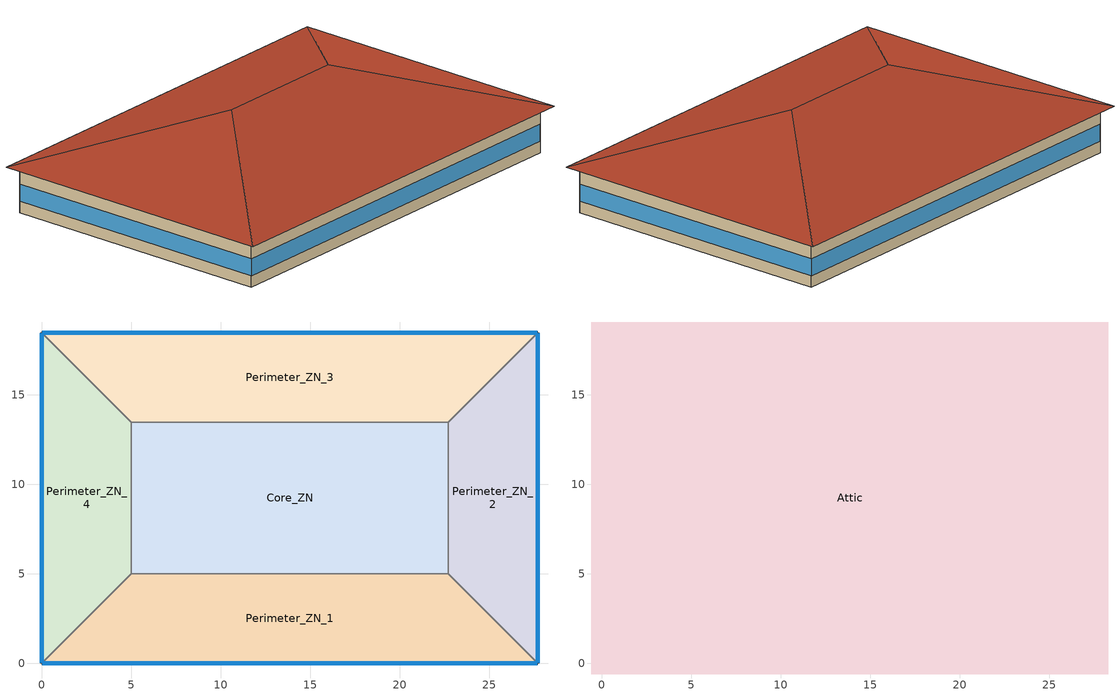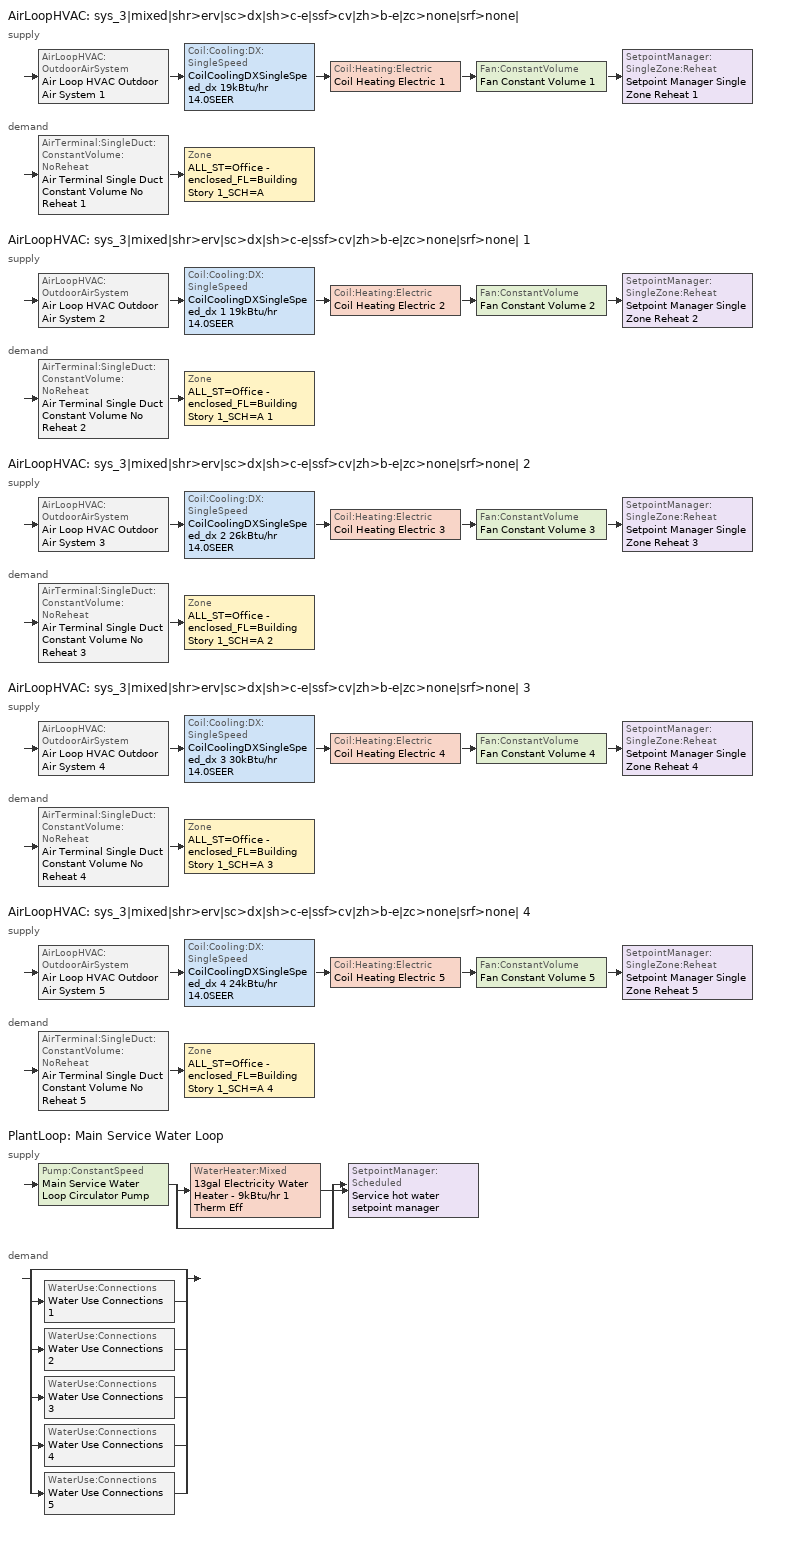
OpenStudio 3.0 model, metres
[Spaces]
Perimeter_ZN_1
 floor ground: 22.69,5 27.69,0 0,0 5,5 z0
 wall outside: 0,0 27.69,0 z0:3.05
 wall to Perimeter_ZN_4: 5,5 0,0 z0:3.05
 wall to Core_ZN: 22.69,5 5,5 z0:3.05
 wall to Perimeter_ZN_2: 27.69,0 22.69,5 z0:3.05
 window (BTAP-Ext-FixedWindow:U=0.220 SHGC=0.600): 0.03,0 27.66,0 z0.76:1.9
Perimeter_ZN_2
 floor ground: 27.69,18.46 27.69,0 22.69,5 22.69,13.46 z0
 wall outside: 27.69,0 27.69,18.46 z0:3.05
 wall to Perimeter_ZN_3: 27.69,18.46 22.69,13.46 z0:3.05
 wall to Core_ZN: 22.69,13.46 22.69,5 z0:3.05
 window (BTAP-Ext-FixedWindow:U=0.220 SHGC=0.600): 27.69,0.03 27.69,18.43 z0.76:1.9
Perimeter_ZN_3
 floor ground: 27.69,18.46 22.69,13.46 5,13.46 0,18.46 z0
 wall outside: 27.69,18.46 0,18.46 z0:3.05
 wall to Core_ZN: 5,13.46 22.69,13.46 z0:3.05
 wall to Perimeter_ZN_4: 0,18.46 5,13.46 z0:3.05
 window (BTAP-Ext-FixedWindow:U=0.220 SHGC=0.600): 27.66,18.46 0.03,18.46 z0.76:1.9
Perimeter_ZN_4
 floor ground: 0,18.46 5,13.46 5,5 0,0 z0
 wall outside: 0,18.46 0,0 z0:3.05
 wall to Core_ZN: 5,5 5,13.46 z0:3.05
 window (BTAP-Ext-FixedWindow:U=0.220 SHGC=0.600): 0,18.43 0,0.03 z0.76:1.9
Core_ZN
 floor ground: 22.69,13.46 22.69,5 5,5 5,13.46 z0
Attic
 floor outside: 28.29,19.06 27.69,18.46 0,18.46 -0.6,19.06 z3.05; -0.6,19.06 0,18.46 0,0 -0.6,-0.6 z3.05; 28.29,19.06 28.29,-0.6 27.69,0 27.69,18.46 z3.05; 27.69,0 28.29,-0.6 -0.6,-0.6 0,0 z3.05
 floor to Perimeter_ZN_4: 0,18.46 5,13.46 5,5 0,0 z3.05
 floor to Perimeter_ZN_1: 22.69,5 27.69,0 0,0 5,5 z3.05
 floor to Perimeter_ZN_2: 27.69,18.46 27.69,0 22.69,5 22.69,13.46 z3.05
 floor to Core_ZN: 22.69,13.46 22.69,5 5,5 5,13.46 z3.05
 floor to Perimeter_ZN_3: 27.69,18.46 22.69,13.46 5,13.46 0,18.46 z3.05
 roof outside: 18.46,9.23,6.33 28.29,-0.6,3.05 28.29,19.06,3.05; 18.46,9.23,6.33 28.29,19.06,3.05 -0.6,19.06,3.05 9.23,9.23,6.33; 9.23,9.23,6.33 -0.6,-0.6,3.05 28.29,-0.6,3.05 18.46,9.23,6.33; 9.23,9.23,6.33 -0.6,19.06,3.05 -0.6,-0.6,3.05
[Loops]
AirLoopHVAC 'sys_3|mixed|shr>erv|sc>dx|sh>c-e|ssf>cv|zh>b-e|zc>none|srf>none|'
 supply: AirLoopHVAC:OutdoorAirSystem 'Air Loop HVAC Outdoor Air System 1' > Coil:Cooling:DX:SingleSpeed 'CoilCoolingDXSingleSpeed_dx 19kBtu/hr 14.0SEER' > Coil:Heating:Electric 'Coil Heating Electric 1' > Fan:ConstantVolume 'Fan Constant Volume 1' > SetpointManager:SingleZone:Reheat 'Setpoint Manager Single Zone Reheat 1'
 demand: AirTerminal:SingleDuct:ConstantVolume:NoReheat 'Air Terminal Single Duct Constant Volume No Reheat 1' > Zone 'ALL_ST=Office - enclosed_FL=Building Story 1_SCH=A'
AirLoopHVAC 'sys_3|mixed|shr>erv|sc>dx|sh>c-e|ssf>cv|zh>b-e|zc>none|srf>none| 1'
 supply: AirLoopHVAC:OutdoorAirSystem 'Air Loop HVAC Outdoor Air System 2' > Coil:Cooling:DX:SingleSpeed 'CoilCoolingDXSingleSpeed_dx 1 19kBtu/hr 14.0SEER' > Coil:Heating:Electric 'Coil Heating Electric 2' > Fan:ConstantVolume 'Fan Constant Volume 2' > SetpointManager:SingleZone:Reheat 'Setpoint Manager Single Zone Reheat 2'
 demand: AirTerminal:SingleDuct:ConstantVolume:NoReheat 'Air Terminal Single Duct Constant Volume No Reheat 2' > Zone 'ALL_ST=Office - enclosed_FL=Building Story 1_SCH=A 1'
AirLoopHVAC 'sys_3|mixed|shr>erv|sc>dx|sh>c-e|ssf>cv|zh>b-e|zc>none|srf>none| 2'
 supply: AirLoopHVAC:OutdoorAirSystem 'Air Loop HVAC Outdoor Air System 3' > Coil:Cooling:DX:SingleSpeed 'CoilCoolingDXSingleSpeed_dx 2 26kBtu/hr 14.0SEER' > Coil:Heating:Electric 'Coil Heating Electric 3' > Fan:ConstantVolume 'Fan Constant Volume 3' > SetpointManager:SingleZone:Reheat 'Setpoint Manager Single Zone Reheat 3'
 demand: AirTerminal:SingleDuct:ConstantVolume:NoReheat 'Air Terminal Single Duct Constant Volume No Reheat 3' > Zone 'ALL_ST=Office - enclosed_FL=Building Story 1_SCH=A 2'
AirLoopHVAC 'sys_3|mixed|shr>erv|sc>dx|sh>c-e|ssf>cv|zh>b-e|zc>none|srf>none| 3'
 supply: AirLoopHVAC:OutdoorAirSystem 'Air Loop HVAC Outdoor Air System 4' > Coil:Cooling:DX:SingleSpeed 'CoilCoolingDXSingleSpeed_dx 3 30kBtu/hr 14.0SEER' > Coil:Heating:Electric 'Coil Heating Electric 4' > Fan:ConstantVolume 'Fan Constant Volume 4' > SetpointManager:SingleZone:Reheat 'Setpoint Manager Single Zone Reheat 4'
 demand: AirTerminal:SingleDuct:ConstantVolume:NoReheat 'Air Terminal Single Duct Constant Volume No Reheat 4' > Zone 'ALL_ST=Office - enclosed_FL=Building Story 1_SCH=A 3'
AirLoopHVAC 'sys_3|mixed|shr>erv|sc>dx|sh>c-e|ssf>cv|zh>b-e|zc>none|srf>none| 4'
 supply: AirLoopHVAC:OutdoorAirSystem 'Air Loop HVAC Outdoor Air System 5' > Coil:Cooling:DX:SingleSpeed 'CoilCoolingDXSingleSpeed_dx 4 24kBtu/hr 14.0SEER' > Coil:Heating:Electric 'Coil Heating Electric 5' > Fan:ConstantVolume 'Fan Constant Volume 5' > SetpointManager:SingleZone:Reheat 'Setpoint Manager Single Zone Reheat 5'
 demand: AirTerminal:SingleDuct:ConstantVolume:NoReheat 'Air Terminal Single Duct Constant Volume No Reheat 5' > Zone 'ALL_ST=Office - enclosed_FL=Building Story 1_SCH=A 4'
PlantLoop 'Main Service Water Loop'
 supply: Pump:ConstantSpeed 'Main Service Water Loop Circulator Pump' > split
  | WaterHeater:Mixed '13gal Electricity Water Heater - 9kBtu/hr 1 Therm Eff'
  | bypass
  join > SetpointManager:Scheduled 'Service hot water setpoint manager'
 demand: split
  | bypass
  | WaterUse:Connections 'Water Use Connections 1'
  | WaterUse:Connections 'Water Use Connections 2'
  | WaterUse:Connections 'Water Use Connections 3'
  | WaterUse:Connections 'Water Use Connections 4'
  | WaterUse:Connections 'Water Use Connections 5'
[Site]
Montreal-Trudeau Intl AP_QC_CAN: Latitude {deg}=45.471; Longitude {deg}=-73.741; Time Zone {hr}=-5; Elevation {m}=36; Terrain=City
[Building]
SmallOffice: North Axis {deg}=0; Default Construction Set=BTAP-Mass at hdd = 4400.0; Standards Number of Stories=1; Standards Number of Above Ground Stories=1; Standards Template=NECB2011; Standards Building Type=SmallOffice
[Site:WaterMainsTemperature]
Calculation Method=Correlation; Annual Average Outdoor Air Temperature {C}=7.6; Maximum Difference In Monthly Average Outdoor Air Temperatures {deltaC}=31.3
[Site:GroundTemperature:BuildingSurface]
19.527, 19.502, 19.536, 19.598, 20.002, 21.64, 22.225, 22.375, 21.449, 20.121, 19.802, 19.633
[SizingPeriod:DesignDay] Barometric Pressure {Pa}=100893; Sky Clearness=0; Rain Indicator=0; Snow Indicator=0; Day of Month=21; Daylight Saving Time Indicator=0; Humidity Indicating Type=Wetbulb; Dry-Bulb Temperature Range Modifier Type=DefaultMultipliers
Name | Maximum Dry-Bulb Temperature {C} | Daily Dry-Bulb Temperature Range {deltaC} | Humidity Indicating Conditions at Maximum Dry-Bulb | Wind Speed {m/s} | Wind Direction {deg} | Month | Day Type | Solar Model Indicator | ASHRAE Taub | ASHRAE Taud
Montreal-Trudeau Intl AP Ann Clg .4% Condns DB=>MWB | 30 | 8.9 | 22.1 | 5.3 | 220 | 7 | SummerDesignDay | ASHRAETau | 0.431 | 2.246
Montreal-Trudeau Intl AP Ann Htg 99.6% Condns DB | -23.1 | 0 | -23.1 | 4.2 | 250 | 1 | WinterDesignDay | ASHRAEClearSky
[Material:NoMass] Roughness=Smooth; Thermal Absorptance=0.9; Solar Absorptance=0.7
Name | Thermal Resistance {m2-K/W} | Visible Absorptance
Typical Carpet Pad; Typical Carpet Pad 1 | 0.21648 | 0.8
Typical Insulation 1 | 5.20402 | 0.7
Typical Insulation 2 | 3.77764 | 0.7
Typical Insulation 3 | 5.46446 | 0.7
Typical Carpet Pad 2 | 1.25503 | 0.8
Typical Carpet Pad 3; Typical Carpet Pad 4 | 3.45515 | 0.8
Typical Insulation 4 | 0.454528 | 0.7
Typical Insulation 5 | 0.454545 | 0.7
[Material]
Name | Roughness | Thickness {m} | Conductivity {W/m-K} | Density {kg/m3} | Specific Heat {J/kg-K} | Thermal Absorptance | Solar Absorptance | Visible Absorptance
G05 25mm wood | MediumSmooth | 0.0254 | 0.15 | 608 | 1630 | 0.9 | 0.5 | 0.5
100mm Normalweight concrete floor 1 | MediumSmooth | 0.1016 | 2.31 | 2322 | 832
G01 13mm gypsum board 1 | Smooth | 0.0127 | 0.16 | 800 | 1090 | 0.9 | 0.7 | 0.5
4 in. Normalweight Concrete Floor 1 | MediumRough | 0.1016 | 2.31 | 2322 | 832 | 0.9 | 0.7 | 0.7
1IN Stucco 1 | Smooth | 0.0253 | 0.6918 | 1858 | 837 | 0.9 | 0.7 | 0.92
8IN CONCRETE HW RefBldg 1 | Rough | 0.2032 | 1.311 | 2240 | 836.8 | 0.9 | 0.7 | 0.7
1/2IN Gypsum 1 | Smooth | 0.0127 | 0.16 | 784.9 | 830 | 0.9 | 0.4 | 0.4
Metal Roof Surface 1; F08 Metal surface 1 | Smooth | 0.0008 | 45.28 | 7824 | 500 | 0.9 | 0.7 | 0.7
6 in. Normalweight Concrete Floor 1; 6 in. Normalweight Concrete Floor 2; 6 in. Normalweight Concrete Floor 3 | MediumRough | 0.1524 | 2.31 | 2322 | 832 | 0.9 | 0.7 | 0.7
[Construction]
BTAP-Int-Partition; BTAP-Int-Door: G05 25mm wood
BTAP-Int-Floor: 100mm Normalweight concrete floor 1, Typical Carpet Pad
BTAP-Int-Wall: G01 13mm gypsum board 1, G01 13mm gypsum board 1
BTAP-Int-Ceiling: Typical Carpet Pad, 100mm Normalweight concrete floor 1
BTAP-Int-Window: SimpleGlazing
BTAP-Ext-Floor-Mass:U-0.183: Typical Insulation 1, 4 in. Normalweight Concrete Floor 1, Typical Carpet Pad 1
BTAP-Ext-Wall-Mass:U-0.247: 1IN Stucco 1, 8IN CONCRETE HW RefBldg 1, Typical Insulation 2, 1/2IN Gypsum 1
BTAP-Ext-Roof-Metal:U-0.183: Metal Roof Surface 1, Typical Insulation 3
BTAP-Grnd-Floor-Mass:U-0.757: 6 in. Normalweight Concrete Floor 1, Typical Carpet Pad 2
BTAP-Grnd-Wall-Mass:U-0.284: 6 in. Normalweight Concrete Floor 2, Typical Carpet Pad 3
BTAP-Grnd-Roof-Mass:U-0.284: 6 in. Normalweight Concrete Floor 3, Typical Carpet Pad 4
BTAP-Ext-FixedWindow:U=0.220 SHGC=0.600; BTAP-Ext-GlassDoors:U=0.220 SHGC=0.600; BTAP-Ext-Skylights:U=0.220 SHGC=0.600; BTAP-Ext-DaylightDomes:U=0.220 SHGC=0.600; BTAP-Ext-DaylightDiffuser:U=0.220 SHGC=0.600: SimpleGlazing:U=0.220 SHGC=0.600
BTAP-Ext-Door:U-2.2: F08 Metal surface 1, Typical Insulation 4
BTAP-Ext-OverHeadDoor:U-2.2: Typical Insulation 5
[DefaultConstructionSet]
BTAP-Mass at hdd = 4400.0: Default Exterior Surface Constructions=BTAP-Mass at hdd = 4400.0; Default Interior Surface Constructions=Default Surface Constructions 2; Default Ground Contact Surface Constructions=BTAP-Mass at hdd = 4400.0 1; Default Exterior SubSurface Constructions=BTAP-Mass at hdd = 4400.0; Default Interior SubSurface Constructions=Default Sub Surface Constructions 2; Interior Partition Construction=BTAP-Int-Partition
[DefaultSurfaceConstructions]
Name | Floor Construction | Wall Construction | Roof Ceiling Construction
Default Surface Constructions 2 | BTAP-Int-Floor | BTAP-Int-Wall | BTAP-Int-Ceiling
BTAP-Mass at hdd = 4400.0 | BTAP-Ext-Floor-Mass:U-0.183 | BTAP-Ext-Wall-Mass:U-0.247 | BTAP-Ext-Roof-Metal:U-0.183
BTAP-Mass at hdd = 4400.0 1 | BTAP-Grnd-Floor-Mass:U-0.757 | BTAP-Grnd-Wall-Mass:U-0.284 | BTAP-Grnd-Roof-Mass:U-0.284
[DefaultSubSurfaceConstructions]
Name | Fixed Window Construction | Operable Window Construction | Door Construction | Glass Door Construction | Overhead Door Construction | Skylight Construction | Tubular Daylight Dome Construction | Tubular Daylight Diffuser Construction
Default Sub Surface Constructions 2 | BTAP-Int-Window | BTAP-Int-Window | BTAP-Int-Door
BTAP-Mass at hdd = 4400.0 | BTAP-Ext-FixedWindow:U=0.220 SHGC=0.600 | BTAP-Ext-FixedWindow:U=0.220 SHGC=0.600 | BTAP-Ext-Door:U-2.2 | BTAP-Ext-GlassDoors:U=0.220 SHGC=0.600 | BTAP-Ext-OverHeadDoor:U-2.2 | BTAP-Ext-Skylights:U=0.220 SHGC=0.600 | BTAP-Ext-DaylightDomes:U=0.220 SHGC=0.600 | BTAP-Ext-DaylightDiffuser:U=0.220 SHGC=0.600
[WindowMaterial:SimpleGlazingSystem] U-Factor {W/m2-K}=2.2; Solar Heat Gain Coefficient=0.6; Visible Transmittance=0.21
SimpleGlazing; SimpleGlazing:U=0.220 SHGC=0.600
[Space]
Name | Space Type | Building Story | Thermal Zone | Part of Total Floor Area
Perimeter_ZN_1 | Space Function Office - enclosed | Building Story 1 | ALL_ST=Office - enclosed_FL=Building Story 1_SCH=A 4 | Yes
Attic | Space Function - undefined - | Building Story 2 | ALL_ST=- undefined -_FL=Building Story 2_SCH=A | No
Perimeter_ZN_2 | Space Function Office - enclosed | Building Story 1 | ALL_ST=Office - enclosed_FL=Building Story 1_SCH=A 2 | Yes
Perimeter_ZN_3 | Space Function Office - enclosed | Building Story 1 | ALL_ST=Office - enclosed_FL=Building Story 1_SCH=A | Yes
Perimeter_ZN_4 | Space Function Office - enclosed | Building Story 1 | ALL_ST=Office - enclosed_FL=Building Story 1_SCH=A 3 | Yes
Core_ZN | Space Function Office - enclosed | Building Story 1 | ALL_ST=Office - enclosed_FL=Building Story 1_SCH=A 1 | Yes
[BuildingStory]
Name | Nominal Z Coordinate {m}
Building Story 1 | 0
Building Story 2 | 3.05
[SpaceType] Standards Building Type=Space Function
Name | Default Schedule Set | Design Specification Outdoor Air Object | Standards Space Type
Space Function - undefined - | Space Function - undefined - Schedule Set | Space Function - undefined - Ventilation | - undefined -
Space Function Office - enclosed | Space Function Office - enclosed Schedule Set | Space Function Office - enclosed Ventilation | Office - enclosed
[DesignSpecification:OutdoorAir]
Name | Outdoor Air Flow per Person {m3/s-person} | Outdoor Air Flow per Floor Area {m3/s-m2} | Outdoor Air Flow Air Changes per Hour {1/hr} | Outdoor Air Method
Space Function - undefined - Ventilation | 0 | 0 | 0
Space Function Office - enclosed Ventilation | 0.00253735 | 0.0003048 |  | Sum
[DefaultScheduleSet] Infiltration Schedule=Always On
Name | Number of People Schedule | People Activity Level Schedule | Lighting Schedule | Electric Equipment Schedule
Space Function - undefined - Schedule Set
Space Function Office - enclosed Schedule Set | NECB-A-Occupancy | NECB-Activity | NECB-A-Lighting | NECB-A-Electric-Equipment
[ThermostatSetpoint:DualSetpoint]
Name | Heating Setpoint Temperature Schedule | Cooling Setpoint Temperature Schedule
Space Function Office - enclosed Thermostat 11; Space Function Office - enclosed Thermostat 12; Space Function Office - enclosed Thermostat 13; Space Function Office - enclosed Thermostat 14; Space Function Office - enclosed Thermostat 15 | NECB-A-Thermostat Setpoint-Heating | NECB-A-Thermostat Setpoint-Cooling
Space Function - undefined - Thermostat 3
[People:Definition]
Space Function Office - enclosed People Definition: Number of People Calculation Method=People/Area; People per Space Floor Area {person/m2}=0.0500522; Fraction Radiant=0.3
[People]
Space Function Office - enclosed People: People Definition=Space Function Office - enclosed People Definition; Space or SpaceType=Space Function Office - enclosed; Work Efficiency Schedule=Work Efficiency Schedule; Clothing Insulation Schedule=Clothing Schedule; Air Velocity Schedule=Air Velocity Schedule; Multiplier=1
[Lights:Definition]
Space Function Office - enclosed Lights Definition: Design Level Calculation Method=Watts/Area; Watts per Space Floor Area {W/m2}=11.8999; Fraction Radiant=0.5; Fraction Visible=0.2
[Lights]
Space Function Office - enclosed Lights: Lights Definition=Space Function Office - enclosed Lights Definition; Space or SpaceType=Space Function Office - enclosed; Fraction Replaceable=1
[ElectricEquipment:Definition]
Space Function Office - enclosed Elec Equip Definition: Design Level Calculation Method=Watts/Area; Watts per Space Floor Area {W/m2}=7.49994; Fraction Radiant=0.5
[ElectricEquipment]
Space Function Office - enclosed Elec Equip: Electric Equipment Definition=Space Function Office - enclosed Elec Equip Definition; Space or SpaceType=Space Function Office - enclosed
[SpaceInfiltration:DesignFlowRate] Schedule=Always On Discrete; Design Flow Rate Calculation Method=Flow/ExteriorArea; Constant Term Coefficient=0; Temperature Term Coefficient=0; Velocity Term Coefficient=0.224; Velocity Squared Term Coefficient=0
Name | Space or SpaceType | Flow per Exterior Surface Area {m3/s-m2}
Attic Infiltration | Attic | 0.000228332
Perimeter_ZN_1 Infiltration | Perimeter_ZN_1 | 0.00025
Perimeter_ZN_2 Infiltration | Perimeter_ZN_2 | 0.00025
Perimeter_ZN_3 Infiltration | Perimeter_ZN_3 | 0.00025
Perimeter_ZN_4 Infiltration | Perimeter_ZN_4 | 0.00025
[ThermalZone] Use Ideal Air Loads=No
Name | Thermostat
ALL_ST=Office - enclosed_FL=Building Story 1_SCH=A | Space Function Office - enclosed Thermostat 11
ALL_ST=Office - enclosed_FL=Building Story 1_SCH=A 1 | Space Function Office - enclosed Thermostat 12
ALL_ST=Office - enclosed_FL=Building Story 1_SCH=A 2 | Space Function Office - enclosed Thermostat 13
ALL_ST=Office - enclosed_FL=Building Story 1_SCH=A 3 | Space Function Office - enclosed Thermostat 14
ALL_ST=Office - enclosed_FL=Building Story 1_SCH=A 4 | Space Function Office - enclosed Thermostat 15
ALL_ST=- undefined -_FL=Building Story 2_SCH=A | Space Function - undefined - Thermostat 3
[Sizing:Zone] Zone Cooling Design Supply Air Temperature Input Method=SupplyAirTemperature; Zone Cooling Design Supply Air Temperature Difference {deltaC}=11.11; Zone Heating Design Supply Air Temperature Input Method=SupplyAirTemperature; Zone Heating Design Supply Air Temperature Difference {deltaC}=11.11; Zone Cooling Design Supply Air Humidity Ratio {kg-H2O/kg-air}=0.0085; Zone Heating Design Supply Air Humidity Ratio {kg-H2O/kg-air}=0.008; Cooling Design Air Flow Method=DesignDay; Heating Design Air Flow Method=DesignDay; Account for Dedicated Outdoor Air System=No; Dedicated Outdoor Air System Control Strategy=NeutralSupplyAir; Dedicated Outdoor Air Low Setpoint Temperature for Design {C}=autosize; Dedicated Outdoor Air High Setpoint Temperature for Design {C}=autosize
Name | Zone Cooling Design Supply Air Temperature {C} | Zone Heating Design Supply Air Temperature {C} | Zone Heating Sizing Factor | Zone Cooling Sizing Factor
ALL_ST=Office - enclosed_FL=Building Story 1_SCH=A; ALL_ST=Office - enclosed_FL=Building Story 1_SCH=A 1; ALL_ST=Office - enclosed_FL=Building Story 1_SCH=A 2; ALL_ST=Office - enclosed_FL=Building Story 1_SCH=A 3; ALL_ST=Office - enclosed_FL=Building Story 1_SCH=A 4 | 13 | 43 | 1.3 | 1.1
ALL_ST=- undefined -_FL=Building Story 2_SCH=A | 14 | 40
[Zone equipment]
ALL_ST=Office - enclosed_FL=Building Story 1_SCH=A: Air Terminal Single Duct Constant Volume No Reheat 1, Zone HVAC Baseboard Convective Electric 1
ALL_ST=Office - enclosed_FL=Building Story 1_SCH=A 1: Air Terminal Single Duct Constant Volume No Reheat 2, Zone HVAC Baseboard Convective Electric 2
ALL_ST=Office - enclosed_FL=Building Story 1_SCH=A 2: Air Terminal Single Duct Constant Volume No Reheat 3, Zone HVAC Baseboard Convective Electric 3
ALL_ST=Office - enclosed_FL=Building Story 1_SCH=A 3: Air Terminal Single Duct Constant Volume No Reheat 4, Zone HVAC Baseboard Convective Electric 4
ALL_ST=Office - enclosed_FL=Building Story 1_SCH=A 4: Air Terminal Single Duct Constant Volume No Reheat 5, Zone HVAC Baseboard Convective Electric 5
[AirLoopHVAC] Design Supply Air Flow Rate {m3/s}=AutoSize
Name | Availability Schedule
sys_3|mixed|shr>erv|sc>dx|sh>c-e|ssf>cv|zh>b-e|zc>none|srf>none| | sys_3|mixed|shr>none|sc>dx|sh>c-e|ssf>cv|zh>b-e|zc>none|srf>none| Occ Sch
sys_3|mixed|shr>erv|sc>dx|sh>c-e|ssf>cv|zh>b-e|zc>none|srf>none| 1 | sys_3|mixed|shr>none|sc>dx|sh>c-e|ssf>cv|zh>b-e|zc>none|srf>none| 1 Occ Sch
sys_3|mixed|shr>erv|sc>dx|sh>c-e|ssf>cv|zh>b-e|zc>none|srf>none| 2 | sys_3|mixed|shr>none|sc>dx|sh>c-e|ssf>cv|zh>b-e|zc>none|srf>none| 2 Occ Sch
sys_3|mixed|shr>erv|sc>dx|sh>c-e|ssf>cv|zh>b-e|zc>none|srf>none| 3 | sys_3|mixed|shr>none|sc>dx|sh>c-e|ssf>cv|zh>b-e|zc>none|srf>none| 3 Occ Sch
sys_3|mixed|shr>erv|sc>dx|sh>c-e|ssf>cv|zh>b-e|zc>none|srf>none| 4 | sys_3|mixed|shr>none|sc>dx|sh>c-e|ssf>cv|zh>b-e|zc>none|srf>none| 4 Occ Sch
[Sizing:System] Type of Load to Size On=Sensible; Design Outdoor Air Flow Rate {m3/s}=Autosize; Central Heating Maximum System Air Flow Ratio=1; Preheat Design Temperature {C}=7; Preheat Design Humidity Ratio {kg-H2O/kg-Air}=0.008; Precool Design Temperature {C}=13; Precool Design Humidity Ratio {kg-H2O/kg-Air}=0.008; Central Cooling Design Supply Air Temperature {C}=13; Central Heating Design Supply Air Temperature {C}=43; Sizing Option=NonCoincident; 100% Outdoor Air in Cooling=No; 100% Outdoor Air in Heating=No; Central Cooling Design Supply Air Humidity Ratio {kg-H2O/kg-Air}=0.0085; Central Heating Design Supply Air Humidity Ratio {kg-H2O/kg-Air}=0.008; Cooling Design Air Flow Method=DesignDay; Cooling Design Air Flow Rate {m3/s}=0; Heating Design Air Flow Method=DesignDay; Heating Design Air Flow Rate {m3/s}=0; System Outdoor Air Method=ZoneSum; Zone Maximum Outdoor Air Fraction=1; Cooling Supply Air Flow Rate Per Floor Area {m3/s-m2}=0.00996765; Cooling Fraction of Autosized Cooling Supply Air Flow Rate=1; Cooling Supply Air Flow Rate Per Unit Cooling Capacity {m3/s-W}=3.94755e-05; Heating Supply Air Flow Rate Per Floor Area {m3/s-m2}=0.00996765; Heating Fraction of Autosized Heating Supply Air Flow Rate=1; Heating Fraction of Autosized Cooling Supply Air Flow Rate=1; Heating Supply Air Flow Rate Per Unit Heating Capacity {m3/s-W}=3.15882e-05; Cooling Design Capacity Method=CoolingDesignCapacity; Cooling Design Capacity {W}=autosize; Cooling Design Capacity Per Floor Area {W/m2}=234.7; Fraction of Autosized Cooling Design Capacity=1; Heating Design Capacity Method=HeatingDesignCapacity; Heating Design Capacity {W}=autosize; Heating Design Capacity Per Floor Area {W/m2}=157; Fraction of Autosized Heating Design Capacity=1; Central Cooling Capacity Control Method=OnOff
sys_3|mixed|shr>erv|sc>dx|sh>c-e|ssf>cv|zh>b-e|zc>none|srf>none|; sys_3|mixed|shr>erv|sc>dx|sh>c-e|ssf>cv|zh>b-e|zc>none|srf>none| 1; sys_3|mixed|shr>erv|sc>dx|sh>c-e|ssf>cv|zh>b-e|zc>none|srf>none| 2; sys_3|mixed|shr>erv|sc>dx|sh>c-e|ssf>cv|zh>b-e|zc>none|srf>none| 3; sys_3|mixed|shr>erv|sc>dx|sh>c-e|ssf>cv|zh>b-e|zc>none|srf>none| 4
[Fan:ConstantVolume] Availability Schedule=Always On Discrete; Fan Total Efficiency=0.39975; Pressure Rise {Pa}=640; Maximum Flow Rate {m3/s}=AutoSize; Motor Efficiency=0.615
Fan Constant Volume 1; Fan Constant Volume 2; Fan Constant Volume 3; Fan Constant Volume 4; Fan Constant Volume 5
[Coil:Heating:Electric] Availability Schedule=Always On Discrete
Coil Heating Electric 1; Coil Heating Electric 2; Coil Heating Electric 3; Coil Heating Electric 4; Coil Heating Electric 5
[Coil:Cooling:DX:SingleSpeed] Availability Schedule=Always On Discrete; Rated Total Cooling Capacity {W}=autosize; Rated Sensible Heat Ratio=autosize; Rated COP {W/W}=4.11713; Rated Air Flow Rate {m3/s}=autosize; Rated Evaporator Fan Power Per Volume Flow Rate {W/(m3/s)}=773.3; Total Cooling Capacity Function of Temperature Curve=DXCOOL-NECB2011-REF-CAPFT; Total Cooling Capacity Function of Flow Fraction Curve=DXCOOL-NECB2011-REF-CAPFFLOW; Energy Input Ratio Function of Temperature Curve=DXCOOL-NECB2011-REF-COOLEIRFT; Energy Input Ratio Function of Flow Fraction Curve=DXCOOL-NECB2011-REF-COOLEIRFFLOW; Part Load Fraction Correlation Curve=DXCOOL-NECB2011-REF-COOLPLFFPLR; Minimum Outdoor Dry-Bulb Temperature for Compressor Operation {C}=-25; Condenser Type=AirCooled; Evaporative Condenser Effectiveness=0; Evaporative Condenser Air Flow Rate {m3/s}=Autosize; Evaporative Condenser Pump Rated Power Consumption {W}=Autosize; Crankcase Heater Capacity {W}=0; Maximum Outdoor Dry-Bulb Temperature for Crankcase Heater Operation {C}=0; Basin Heater Capacity {W/K}=0; Basin Heater Setpoint Temperature {C}=10
CoilCoolingDXSingleSpeed_dx 19kBtu/hr 14.0SEER; CoilCoolingDXSingleSpeed_dx 1 19kBtu/hr 14.0SEER; CoilCoolingDXSingleSpeed_dx 2 26kBtu/hr 14.0SEER; CoilCoolingDXSingleSpeed_dx 3 30kBtu/hr 14.0SEER; CoilCoolingDXSingleSpeed_dx 4 24kBtu/hr 14.0SEER
[Controller:OutdoorAir] Minimum Outdoor Air Flow Rate {m3/s}=autosize; Maximum Outdoor Air Flow Rate {m3/s}=Autosize; Economizer Control Type=NoEconomizer; Economizer Control Action Type=ModulateFlow; Economizer Maximum Limit Dry-Bulb Temperature {C}=28; Economizer Maximum Limit Enthalpy {J/kg}=64000; Economizer Minimum Limit Dry-Bulb Temperature {C}=-100; Lockout Type=NoLockout; Minimum Limit Type=FixedMinimum; High Humidity Control=No; Heat Recovery Bypass Control Type=BypassWhenOAFlowGreaterThanMinimum
Name | Minimum Outdoor Air Schedule | Controller Mechanical Ventilation
Controller Outdoor Air 1 | sys_3|mixed|shr>none|sc>dx|sh>c-e|ssf>cv|zh>b-e|zc>none|srf>none| Occ Sch | Controller Mechanical Ventilation 1
Controller Outdoor Air 2 | sys_3|mixed|shr>none|sc>dx|sh>c-e|ssf>cv|zh>b-e|zc>none|srf>none| 1 Occ Sch | Controller Mechanical Ventilation 2
Controller Outdoor Air 3 | sys_3|mixed|shr>none|sc>dx|sh>c-e|ssf>cv|zh>b-e|zc>none|srf>none| 2 Occ Sch | Controller Mechanical Ventilation 3
Controller Outdoor Air 4 | sys_3|mixed|shr>none|sc>dx|sh>c-e|ssf>cv|zh>b-e|zc>none|srf>none| 3 Occ Sch | Controller Mechanical Ventilation 4
Controller Outdoor Air 5 | sys_3|mixed|shr>none|sc>dx|sh>c-e|ssf>cv|zh>b-e|zc>none|srf>none| 4 Occ Sch | Controller Mechanical Ventilation 5
[Controller:MechanicalVentilation] Availability Schedule=Always On Discrete; System Outdoor Air Method=ZoneSum
Controller Mechanical Ventilation 1; Controller Mechanical Ventilation 2; Controller Mechanical Ventilation 3; Controller Mechanical Ventilation 4; Controller Mechanical Ventilation 5
[AirLoopHVAC:OutdoorAirSystem]
Name | Controller
Air Loop HVAC Outdoor Air System 1 | Controller Outdoor Air 1
Air Loop HVAC Outdoor Air System 2 | Controller Outdoor Air 2
Air Loop HVAC Outdoor Air System 3 | Controller Outdoor Air 3
Air Loop HVAC Outdoor Air System 4 | Controller Outdoor Air 4
Air Loop HVAC Outdoor Air System 5 | Controller Outdoor Air 5
[SetpointManager:SingleZone:Reheat] Minimum Supply Air Temperature {C}=13; Maximum Supply Air Temperature {C}=43
Name | Control Zone
Setpoint Manager Single Zone Reheat 1 | ALL_ST=Office - enclosed_FL=Building Story 1_SCH=A
Setpoint Manager Single Zone Reheat 2 | ALL_ST=Office - enclosed_FL=Building Story 1_SCH=A 1
Setpoint Manager Single Zone Reheat 3 | ALL_ST=Office - enclosed_FL=Building Story 1_SCH=A 2
Setpoint Manager Single Zone Reheat 4 | ALL_ST=Office - enclosed_FL=Building Story 1_SCH=A 3
Setpoint Manager Single Zone Reheat 5 | ALL_ST=Office - enclosed_FL=Building Story 1_SCH=A 4
[AirTerminal:SingleDuct:ConstantVolume:NoReheat] Availability Schedule=Always On Discrete; Maximum Air Flow Rate {m3/s}=AutoSize
Air Terminal Single Duct Constant Volume No Reheat 1; Air Terminal Single Duct Constant Volume No Reheat 2; Air Terminal Single Duct Constant Volume No Reheat 3; Air Terminal Single Duct Constant Volume No Reheat 4; Air Terminal Single Duct Constant Volume No Reheat 5
[ZoneHVAC:Baseboard:Convective:Electric] Availability Schedule=Always On Discrete; Nominal Capacity {W}=autosize; Efficiency=1
Zone HVAC Baseboard Convective Electric 1; Zone HVAC Baseboard Convective Electric 2; Zone HVAC Baseboard Convective Electric 3; Zone HVAC Baseboard Convective Electric 4; Zone HVAC Baseboard Convective Electric 5
[PlantLoop]
Main Service Water Loop: Glycol Concentration=0; Maximum Loop Temperature {C}=60; Minimum Loop Temperature {C}=10; Plant Loop Volume {m3}=Autocalculate; Load Distribution Scheme=Optimal
[Sizing:Plant]
Main Service Water Loop: Loop Type=Heating; Design Loop Exit Temperature {C}=60; Loop Design Temperature Difference {deltaC}=5; Sizing Option=NonCoincident; Zone Timesteps in Averaging Window=1; Coincident Sizing Factor Mode=None
[SetpointManager:Scheduled]
Service hot water setpoint manager: Control Variable=Temperature; Schedule=Service Water Loop Temp - 140F
[Pump:ConstantSpeed]
Main Service Water Loop Circulator Pump: Rated Flow Rate {m3/s}=autosize; Rated Pump Head {Pa}=179532; Rated Power Consumption {W}=autosize; Motor Efficiency=0.7; Fraction of Motor Inefficiencies to Fluid Stream=0; Pump Control Type=Intermittent; Design Power Sizing Method=PowerPerFlowPerPressure; Design Electric Power per Unit Flow Rate {W/(m3/s)}=348701.1; Design Shaft Power per Unit Flow Rate per Unit Head {W-s/m3-Pa}=1.28205
[WaterHeater:Mixed]
13gal Electricity Water Heater - 9kBtu/hr 1 Therm Eff: Tank Volume {m3}=0.048999; Setpoint Temperature Schedule=Service Water Loop Temp - 140F; Deadband Temperature Difference {deltaC}=2; Maximum Temperature Limit {C}=60; Heater Control Type=Cycle; Heater Maximum Capacity {W}=2560.2; Heater Fuel Type=Electricity; Heater Thermal Efficiency=1; Off Cycle Parasitic Fuel Consumption Rate {W}=12.9721; Off Cycle Parasitic Fuel Type=Electricity; Off Cycle Parasitic Heat Fraction to Tank=0.8; On Cycle Parasitic Fuel Consumption Rate {W}=12.9721; On Cycle Parasitic Fuel Type=Electricity; On Cycle Parasitic Heat Fraction to Tank=0; Ambient Temperature Indicator=Schedule; Ambient Temperature Schedule=Water Heater Ambient Temp Schedule - 70.0f; Off Cycle Loss Coefficient to Ambient Temperature {W/K}=1.28057; On Cycle Loss Coefficient to Ambient Temperature {W/K}=1.28057; Use Side Effectiveness=1; Source Side Effectiveness=1; Use Side Design Flow Rate {m3/s}=autosize; Source Side Design Flow Rate {m3/s}=autosize; Indirect Water Heating Recovery Time {hr}=1.5; Source Side Flow Control Mode=IndirectHeatPrimarySetpoint
[WaterUse:Connections]
Name | Water Use Equipment Name 1
Water Use Connections 1 | Core_zn Service Water Use 0.06gal/min
Water Use Connections 2 | Perimeter_zn_1 Service Water Use 0.04gal/min
Water Use Connections 3 | Perimeter_zn_2 Service Water Use 0.03gal/min
Water Use Connections 4 | Perimeter_zn_3 Service Water Use 0.04gal/min
Water Use Connections 5 | Perimeter_zn_4 Service Water Use 0.03gal/min
[WaterUse:Equipment:Definition]
Name | Peak Flow Rate {m3/s} | Target Temperature Schedule | Sensible Fraction Schedule | Latent Fraction Schedule
Core_zn Service Water Use Def 0.06gal/min | 3.62272e-06 | Schedule Ruleset 5 | Schedule Ruleset 3 | Schedule Ruleset 4
Perimeter_zn_1 Service Water Use Def 0.04gal/min | 2.74626e-06 | Schedule Ruleset 8 | Schedule Ruleset 6 | Schedule Ruleset 7
Perimeter_zn_2 Service Water Use Def 0.03gal/min | 1.62912e-06 | Schedule Ruleset 11 | Schedule Ruleset 9 | Schedule Ruleset 10
Perimeter_zn_3 Service Water Use Def 0.04gal/min | 2.74626e-06 | Schedule Ruleset 14 | Schedule Ruleset 12 | Schedule Ruleset 13
Perimeter_zn_4 Service Water Use Def 0.03gal/min | 1.62912e-06 | Schedule Ruleset 17 | Schedule Ruleset 15 | Schedule Ruleset 16
[WaterUse:Equipment] Flow Rate Fraction Schedule=NECB-A-Service Water Heating
Name | Water Use Equipment Definition | Space
Core_zn Service Water Use 0.06gal/min | Core_zn Service Water Use Def 0.06gal/min | Core_ZN
Perimeter_zn_1 Service Water Use 0.04gal/min | Perimeter_zn_1 Service Water Use Def 0.04gal/min | Perimeter_ZN_1
Perimeter_zn_2 Service Water Use 0.03gal/min | Perimeter_zn_2 Service Water Use Def 0.03gal/min | Perimeter_ZN_2
Perimeter_zn_3 Service Water Use 0.04gal/min | Perimeter_zn_3 Service Water Use Def 0.04gal/min | Perimeter_ZN_3
Perimeter_zn_4 Service Water Use 0.03gal/min | Perimeter_zn_4 Service Water Use Def 0.03gal/min | Perimeter_ZN_4
[AvailabilityManager:NightCycle] Applicability Schedule=Always On Discrete; Control Type=CycleOnAny; Thermostat Tolerance {deltaC}=1; Cycling Run Time {s}=3600
Availability Manager Night Cycle 1; Availability Manager Night Cycle 2; Availability Manager Night Cycle 3; Availability Manager Night Cycle 4; Availability Manager Night Cycle 5
[HeatExchanger:AirToAir:SensibleAndLatent] Availability Schedule=Always On Discrete; Nominal Supply Air Flow Rate {m3/s}=autosize; Sensible Effectiveness at 100% Heating Air Flow=0.5; Latent Effectiveness at 100% Heating Air Flow=0.5; Sensible Effectiveness at 75% Heating Air Flow=0.5; Latent Effectiveness at 75% Heating Air Flow=0.5; Sensible Effectiveness at 100% Cooling Air Flow=0.5; Latent Effectiveness at 100% Cooling Air Flow=0.5; Sensible Effectiveness at 75% Cooling Air Flow=0.5; Latent Effectiveness at 75% Cooling Air Flow=0.5; Supply Air Outlet Temperature Control=Yes; Heat Exchanger Type=Rotary; Frost Control Type=ExhaustOnly; Threshold Temperature {C}=-23.3; Initial Defrost Time Fraction=0.167; Rate of Defrost Time Fraction Increase {1/K}=1.44; Economizer Lockout=Yes
Name | Nominal Electric Power {W}
sys_3|mixed|shr>none|sc>dx|sh>c-e|ssf>cv|zh>b-e|zc>none|srf>none| ERV; sys_3|mixed|shr>none|sc>dx|sh>c-e|ssf>cv|zh>b-e|zc>none|srf>none| 4 ERV | 85.1487
sys_3|mixed|shr>none|sc>dx|sh>c-e|ssf>cv|zh>b-e|zc>none|srf>none| 1 ERV | 96.3663
sys_3|mixed|shr>none|sc>dx|sh>c-e|ssf>cv|zh>b-e|zc>none|srf>none| 2 ERV; sys_3|mixed|shr>none|sc>dx|sh>c-e|ssf>cv|zh>b-e|zc>none|srf>none| 3 ERV | 70.8507
[SetpointManager:OutdoorAirPretreat] Minimum Setpoint Temperature {C}=-99; Maximum Setpoint Temperature {C}=99; Minimum Setpoint Humidity Ratio {kgWater/kgDryAir}=1e-05; Maximum Setpoint Humidity Ratio {kgWater/kgDryAir}=1
Setpoint Manager Outdoor Air Pretreat 1; Setpoint Manager Outdoor Air Pretreat 2; Setpoint Manager Outdoor Air Pretreat 3; Setpoint Manager Outdoor Air Pretreat 4; Setpoint Manager Outdoor Air Pretreat 5
[Schedule:Constant]
Always On Discrete: Value=1
[Schedule:Ruleset]
Name | Default Day Schedule | Summer Design Day Schedule | Winter Design Day Schedule
Always On | Always On Default
Clothing Schedule | Clothing Schedule Default Winter Clothes
Air Velocity Schedule | Air Velocity Schedule Default
Work Efficiency Schedule | Work Efficiency Schedule Default
NECB-A-Occupancy | NECB-A-Occupancy Default
NECB-Activity | NECB-Activity Default | NECB-Activity Summer Design Day | NECB-Activity Winter Design Day
NECB-A-Lighting | NECB-A-Lighting Default
NECB-A-Electric-Equipment | NECB-A-Electric-Equipment Default
NECB-A-Thermostat Setpoint-Heating | NECB-A-Thermostat Setpoint-Heating Default
NECB-A-Thermostat Setpoint-Cooling | NECB-A-Thermostat Setpoint-Cooling Default
Service Water Loop Temp - 140F | Service Water Loop Temp - 140F Default
Water Heater Ambient Temp Schedule - 70.0f | Water Heater Ambient Temp Schedule - 70.0f Default
Schedule Ruleset 3 | Schedule Day 5
Schedule Ruleset 4 | Schedule Day 6
Schedule Ruleset 5 | Schedule Day 7
NECB-A-Service Water Heating | NECB-A-Service Water Heating Default
Schedule Ruleset 6 | Schedule Day 8
Schedule Ruleset 7 | Schedule Day 9
Schedule Ruleset 8 | Schedule Day 10
Schedule Ruleset 9 | Schedule Day 11
Schedule Ruleset 10 | Schedule Day 12
Schedule Ruleset 11 | Schedule Day 13
Schedule Ruleset 12 | Schedule Day 14
Schedule Ruleset 13 | Schedule Day 15
Schedule Ruleset 14 | Schedule Day 16
Schedule Ruleset 15 | Schedule Day 17
Schedule Ruleset 16 | Schedule Day 18
Schedule Ruleset 17 | Schedule Day 19
sys_3|mixed|shr>none|sc>dx|sh>c-e|ssf>cv|zh>b-e|zc>none|srf>none| Occ Sch | sys_3|mixed|shr>none|sc>dx|sh>c-e|ssf>cv|zh>b-e|zc>none|srf>none| Occ Sch Default | sys_3|mixed|shr>none|sc>dx|sh>c-e|ssf>cv|zh>b-e|zc>none|srf>none| Occ Sch Summer Design Day | sys_3|mixed|shr>none|sc>dx|sh>c-e|ssf>cv|zh>b-e|zc>none|srf>none| Occ Sch Winter Design Day
sys_3|mixed|shr>none|sc>dx|sh>c-e|ssf>cv|zh>b-e|zc>none|srf>none| 1 Occ Sch | sys_3|mixed|shr>none|sc>dx|sh>c-e|ssf>cv|zh>b-e|zc>none|srf>none| 1 Occ Sch Default | sys_3|mixed|shr>none|sc>dx|sh>c-e|ssf>cv|zh>b-e|zc>none|srf>none| 1 Occ Sch Summer Design Day | sys_3|mixed|shr>none|sc>dx|sh>c-e|ssf>cv|zh>b-e|zc>none|srf>none| 1 Occ Sch Winter Design Day
sys_3|mixed|shr>none|sc>dx|sh>c-e|ssf>cv|zh>b-e|zc>none|srf>none| 2 Occ Sch | sys_3|mixed|shr>none|sc>dx|sh>c-e|ssf>cv|zh>b-e|zc>none|srf>none| 2 Occ Sch Default | sys_3|mixed|shr>none|sc>dx|sh>c-e|ssf>cv|zh>b-e|zc>none|srf>none| 2 Occ Sch Summer Design Day | sys_3|mixed|shr>none|sc>dx|sh>c-e|ssf>cv|zh>b-e|zc>none|srf>none| 2 Occ Sch Winter Design Day
sys_3|mixed|shr>none|sc>dx|sh>c-e|ssf>cv|zh>b-e|zc>none|srf>none| 3 Occ Sch | sys_3|mixed|shr>none|sc>dx|sh>c-e|ssf>cv|zh>b-e|zc>none|srf>none| 3 Occ Sch Default | sys_3|mixed|shr>none|sc>dx|sh>c-e|ssf>cv|zh>b-e|zc>none|srf>none| 3 Occ Sch Summer Design Day | sys_3|mixed|shr>none|sc>dx|sh>c-e|ssf>cv|zh>b-e|zc>none|srf>none| 3 Occ Sch Winter Design Day
sys_3|mixed|shr>none|sc>dx|sh>c-e|ssf>cv|zh>b-e|zc>none|srf>none| 4 Occ Sch | sys_3|mixed|shr>none|sc>dx|sh>c-e|ssf>cv|zh>b-e|zc>none|srf>none| 4 Occ Sch Default | sys_3|mixed|shr>none|sc>dx|sh>c-e|ssf>cv|zh>b-e|zc>none|srf>none| 4 Occ Sch Summer Design Day | sys_3|mixed|shr>none|sc>dx|sh>c-e|ssf>cv|zh>b-e|zc>none|srf>none| 4 Occ Sch Winter Design Day
[Schedule:Day]
Always On Default; Clothing Schedule Default Winter Clothes; sys_3|mixed|shr>none|sc>dx|sh>c-e|ssf>cv|zh>b-e|zc>none|srf>none| Occ Sch Winter Design Day; sys_3|mixed|shr>none|sc>dx|sh>c-e|ssf>cv|zh>b-e|zc>none|srf>none| Occ Sch Summer Design Day; sys_3|mixed|shr>none|sc>dx|sh>c-e|ssf>cv|zh>b-e|zc>none|srf>none| 1 Occ Sch Winter Design Day; sys_3|mixed|shr>none|sc>dx|sh>c-e|ssf>cv|zh>b-e|zc>none|srf>none| 1 Occ Sch Summer Design Day; sys_3|mixed|shr>none|sc>dx|sh>c-e|ssf>cv|zh>b-e|zc>none|srf>none| 2 Occ Sch Winter Design Day; sys_3|mixed|shr>none|sc>dx|sh>c-e|ssf>cv|zh>b-e|zc>none|srf>none| 2 Occ Sch Summer Design Day; sys_3|mixed|shr>none|sc>dx|sh>c-e|ssf>cv|zh>b-e|zc>none|srf>none| 3 Occ Sch Winter Design Day; sys_3|mixed|shr>none|sc>dx|sh>c-e|ssf>cv|zh>b-e|zc>none|srf>none| 3 Occ Sch Summer Design Day; sys_3|mixed|shr>none|sc>dx|sh>c-e|ssf>cv|zh>b-e|zc>none|srf>none| 4 Occ Sch Winter Design Day; sys_3|mixed|shr>none|sc>dx|sh>c-e|ssf>cv|zh>b-e|zc>none|srf>none| 4 Occ Sch Summer Design Day: 24, 0, 1
Clothing Schedule Summer Clothes: 24, 0, 0.5
Air Velocity Schedule Default; NECB-A-Electric-Equipment Sat Day; NECB-A-Electric-Equipment Sun|Hol Day; Schedule Day 5; Schedule Day 8; Schedule Day 11; Schedule Day 14; Schedule Day 17: 24, 0, 0.2
Work Efficiency Schedule Default; NECB-A-Occupancy Sat Day; NECB-A-Occupancy Sun|Hol Day; sys_3|mixed|shr>none|sc>dx|sh>c-e|ssf>cv|zh>b-e|zc>none|srf>none| Occ Sch Sunday; sys_3|mixed|shr>none|sc>dx|sh>c-e|ssf>cv|zh>b-e|zc>none|srf>none| 1 Occ Sch Sunday; sys_3|mixed|shr>none|sc>dx|sh>c-e|ssf>cv|zh>b-e|zc>none|srf>none| 2 Occ Sch Sunday; sys_3|mixed|shr>none|sc>dx|sh>c-e|ssf>cv|zh>b-e|zc>none|srf>none| 3 Occ Sch Sunday; sys_3|mixed|shr>none|sc>dx|sh>c-e|ssf>cv|zh>b-e|zc>none|srf>none| 4 Occ Sch Sunday: 24, 0, 0
NECB-A-Occupancy Default; NECB-A-Occupancy Default|Wkdy Day: 7, 0, 0, 8, 0, 0.1, 9, 0, 0.7, 12, 0, 0.9, 14, 0, 0.5, 17, 0, 0.9, 18, 0, 0.7, 19, 0, 0.3, 23, 0, 0.1, 24, 0, 0
NECB-Activity Default; NECB-Activity Winter Design Day; NECB-Activity Summer Design Day: 24, 0, 130
NECB-A-Lighting Default; NECB-A-Lighting Default|Wkdy Day: 7, 0, 0.05, 8, 0, 0.3, 9, 0, 0.8, 17, 0, 0.9, 18, 0, 0.8, 19, 0, 0.5, 21, 0, 0.3, 23, 0, 0.1, 24, 0, 0.05
NECB-A-Lighting Sat Day; NECB-A-Lighting Sun|Hol Day; Schedule Day 6; NECB-A-Service Water Heating Sat Day; NECB-A-Service Water Heating Sun|Hol Day; Schedule Day 9; Schedule Day 12; Schedule Day 15; Schedule Day 18: 24, 0, 0.05
NECB-A-Electric-Equipment Default; NECB-A-Electric-Equipment Default|Wkdy Day: 7, 0, 0.2, 8, 0, 0.3, 9, 0, 0.8, 18, 0, 0.9, 19, 0, 0.5, 21, 0, 0.3, 24, 0, 0.2
NECB-A-Thermostat Setpoint-Heating Default; NECB-A-Thermostat Setpoint-Heating Default|Wkdy Day: 6, 0, 18, 7, 0, 20, 21, 0, 22, 24, 0, 18
NECB-A-Thermostat Setpoint-Heating Sat Day; NECB-A-Thermostat Setpoint-Heating Sun|Hol Day: 24, 0, 18
NECB-A-Thermostat Setpoint-Cooling Default; NECB-A-Thermostat Setpoint-Cooling Default|Wkdy Day: 6, 0, 35, 21, 0, 24, 24, 0, 35
NECB-A-Thermostat Setpoint-Cooling Sat Day; NECB-A-Thermostat Setpoint-Cooling Sun|Hol Day: 24, 0, 35
Service Water Loop Temp - 140F Default; Schedule Day 7; Schedule Day 10; Schedule Day 13; Schedule Day 16; Schedule Day 19: 24, 0, 60
Water Heater Ambient Temp Schedule - 70.0f Default: 24, 0, 21.1111
NECB-A-Service Water Heating Default; NECB-A-Service Water Heating Default|Wkdy Day: 7, 0, 0.05, 8, 0, 0.1, 10, 0, 0.5, 16, 0, 0.9, 17, 0, 0.7, 18, 0, 0.5, 19, 0, 0.3, 22, 0, 0.2, 24, 0, 0.05
sys_3|mixed|shr>none|sc>dx|sh>c-e|ssf>cv|zh>b-e|zc>none|srf>none| Occ Sch Default; sys_3|mixed|shr>none|sc>dx|sh>c-e|ssf>cv|zh>b-e|zc>none|srf>none| 1 Occ Sch Default; sys_3|mixed|shr>none|sc>dx|sh>c-e|ssf>cv|zh>b-e|zc>none|srf>none| 2 Occ Sch Default; sys_3|mixed|shr>none|sc>dx|sh>c-e|ssf>cv|zh>b-e|zc>none|srf>none| 3 Occ Sch Default; sys_3|mixed|shr>none|sc>dx|sh>c-e|ssf>cv|zh>b-e|zc>none|srf>none| 4 Occ Sch Default: 8, 0, 0, 19, 0, 1, 24, 0, 0
[Schedule:Rule] Date Specification Type=DateRange; Start Day=1
Name | Schedule Ruleset | Rule Order | Day Schedule | Start Month | End Month | End Day | Apply Monday | Apply Tuesday | Apply Wednesday | Apply Thursday | Apply Friday | Apply Saturday | Apply Sunday
Schedule Rule 1 | Clothing Schedule | 0 | Clothing Schedule Summer Clothes | 5 | 9 | 30
Schedule Rule 2 | NECB-A-Occupancy | 2 | NECB-A-Occupancy Default|Wkdy Day | 1 | 12 | 31 | Yes | Yes | Yes | Yes | Yes
Schedule Rule 3 | NECB-A-Occupancy | 1 | NECB-A-Occupancy Sat Day | 1 | 12 | 31 |  |  |  |  |  | Yes
Schedule Rule 4 | NECB-A-Occupancy | 0 | NECB-A-Occupancy Sun|Hol Day | 1 | 12 | 31 |  |  |  |  |  |  | Yes
Schedule Rule 5 | NECB-A-Lighting | 2 | NECB-A-Lighting Default|Wkdy Day | 1 | 12 | 31 | Yes | Yes | Yes | Yes | Yes
Schedule Rule 6 | NECB-A-Lighting | 1 | NECB-A-Lighting Sat Day | 1 | 12 | 31 |  |  |  |  |  | Yes
Schedule Rule 7 | NECB-A-Lighting | 0 | NECB-A-Lighting Sun|Hol Day | 1 | 12 | 31 |  |  |  |  |  |  | Yes
Schedule Rule 8 | NECB-A-Electric-Equipment | 2 | NECB-A-Electric-Equipment Default|Wkdy Day | 1 | 12 | 31 | Yes | Yes | Yes | Yes | Yes
Schedule Rule 9 | NECB-A-Electric-Equipment | 1 | NECB-A-Electric-Equipment Sat Day | 1 | 12 | 31 |  |  |  |  |  | Yes
Schedule Rule 10 | NECB-A-Electric-Equipment | 0 | NECB-A-Electric-Equipment Sun|Hol Day | 1 | 12 | 31 |  |  |  |  |  |  | Yes
Schedule Rule 11 | NECB-A-Thermostat Setpoint-Heating | 2 | NECB-A-Thermostat Setpoint-Heating Default|Wkdy Day | 1 | 12 | 31 | Yes | Yes | Yes | Yes | Yes
Schedule Rule 12 | NECB-A-Thermostat Setpoint-Heating | 1 | NECB-A-Thermostat Setpoint-Heating Sat Day | 1 | 12 | 31 |  |  |  |  |  | Yes
Schedule Rule 13 | NECB-A-Thermostat Setpoint-Heating | 0 | NECB-A-Thermostat Setpoint-Heating Sun|Hol Day | 1 | 12 | 31 |  |  |  |  |  |  | Yes
Schedule Rule 14 | NECB-A-Thermostat Setpoint-Cooling | 2 | NECB-A-Thermostat Setpoint-Cooling Default|Wkdy Day | 1 | 12 | 31 | Yes | Yes | Yes | Yes | Yes
Schedule Rule 15 | NECB-A-Thermostat Setpoint-Cooling | 1 | NECB-A-Thermostat Setpoint-Cooling Sat Day | 1 | 12 | 31 |  |  |  |  |  | Yes
Schedule Rule 16 | NECB-A-Thermostat Setpoint-Cooling | 0 | NECB-A-Thermostat Setpoint-Cooling Sun|Hol Day | 1 | 12 | 31 |  |  |  |  |  |  | Yes
Schedule Rule 17 | NECB-A-Service Water Heating | 2 | NECB-A-Service Water Heating Default|Wkdy Day | 1 | 12 | 31 | Yes | Yes | Yes | Yes | Yes
Schedule Rule 18 | NECB-A-Service Water Heating | 1 | NECB-A-Service Water Heating Sat Day | 1 | 12 | 31 |  |  |  |  |  | Yes
Schedule Rule 19 | NECB-A-Service Water Heating | 0 | NECB-A-Service Water Heating Sun|Hol Day | 1 | 12 | 31 |  |  |  |  |  |  | Yes
sys_3|mixed|shr>none|sc>dx|sh>c-e|ssf>cv|zh>b-e|zc>none|srf>none| Occ Sch Sunday Rule | sys_3|mixed|shr>none|sc>dx|sh>c-e|ssf>cv|zh>b-e|zc>none|srf>none| Occ Sch | 0 | sys_3|mixed|shr>none|sc>dx|sh>c-e|ssf>cv|zh>b-e|zc>none|srf>none| Occ Sch Sunday | 1 | 12 | 31 |  |  |  |  |  | Yes | Yes
sys_3|mixed|shr>none|sc>dx|sh>c-e|ssf>cv|zh>b-e|zc>none|srf>none| 1 Occ Sch Sunday Rule | sys_3|mixed|shr>none|sc>dx|sh>c-e|ssf>cv|zh>b-e|zc>none|srf>none| 1 Occ Sch | 0 | sys_3|mixed|shr>none|sc>dx|sh>c-e|ssf>cv|zh>b-e|zc>none|srf>none| 1 Occ Sch Sunday | 1 | 12 | 31 |  |  |  |  |  | Yes | Yes
sys_3|mixed|shr>none|sc>dx|sh>c-e|ssf>cv|zh>b-e|zc>none|srf>none| 2 Occ Sch Sunday Rule | sys_3|mixed|shr>none|sc>dx|sh>c-e|ssf>cv|zh>b-e|zc>none|srf>none| 2 Occ Sch | 0 | sys_3|mixed|shr>none|sc>dx|sh>c-e|ssf>cv|zh>b-e|zc>none|srf>none| 2 Occ Sch Sunday | 1 | 12 | 31 |  |  |  |  |  | Yes | Yes
sys_3|mixed|shr>none|sc>dx|sh>c-e|ssf>cv|zh>b-e|zc>none|srf>none| 3 Occ Sch Sunday Rule | sys_3|mixed|shr>none|sc>dx|sh>c-e|ssf>cv|zh>b-e|zc>none|srf>none| 3 Occ Sch | 0 | sys_3|mixed|shr>none|sc>dx|sh>c-e|ssf>cv|zh>b-e|zc>none|srf>none| 3 Occ Sch Sunday | 1 | 12 | 31 |  |  |  |  |  | Yes | Yes
sys_3|mixed|shr>none|sc>dx|sh>c-e|ssf>cv|zh>b-e|zc>none|srf>none| 4 Occ Sch Sunday Rule | sys_3|mixed|shr>none|sc>dx|sh>c-e|ssf>cv|zh>b-e|zc>none|srf>none| 4 Occ Sch | 0 | sys_3|mixed|shr>none|sc>dx|sh>c-e|ssf>cv|zh>b-e|zc>none|srf>none| 4 Occ Sch Sunday | 1 | 12 | 31 |  |  |  |  |  | Yes | Yes
[Curve:Biquadratic] Minimum Value of x=13; Maximum Value of x=24; Minimum Value of y=24; Maximum Value of y=46
Name | Coefficient1 Constant | Coefficient2 x | Coefficient3 x**2 | Coefficient4 y | Coefficient5 y**2 | Coefficient6 x*y
DXCOOL-NECB2011-REF-CAPFT | 0.867905 | 0.0142459 | 0.00055436 | -0.0075575 | 3.3e-05 | -0.0001918
DXCOOL-NECB2011-REF-COOLEIRFT | 0.114171 | 0.0281822 | -0.0004199 | 0.0214108 | 0.000161028 | -0.000679104
[Curve:Quadratic] Minimum Value of x=0.5; Maximum Value of x=1.5
Name | Coefficient1 Constant | Coefficient2 x | Coefficient3 x**2
DXCOOL-NECB2011-REF-CAPFFLOW | 0.8 | 0.2 | 0
DXCOOL-NECB2011-REF-COOLEIRFFLOW | 1.1552 | -0.1808 | 0.0256
[Curve:Cubic]
DXCOOL-NECB2011-REF-COOLPLFFPLR: Coefficient1 Constant=0.0277; Coefficient2 x=4.9151; Coefficient3 x**2=-8.184; Coefficient4 x**3=4.2702; Minimum Value of x=0.7; Maximum Value of x=1
